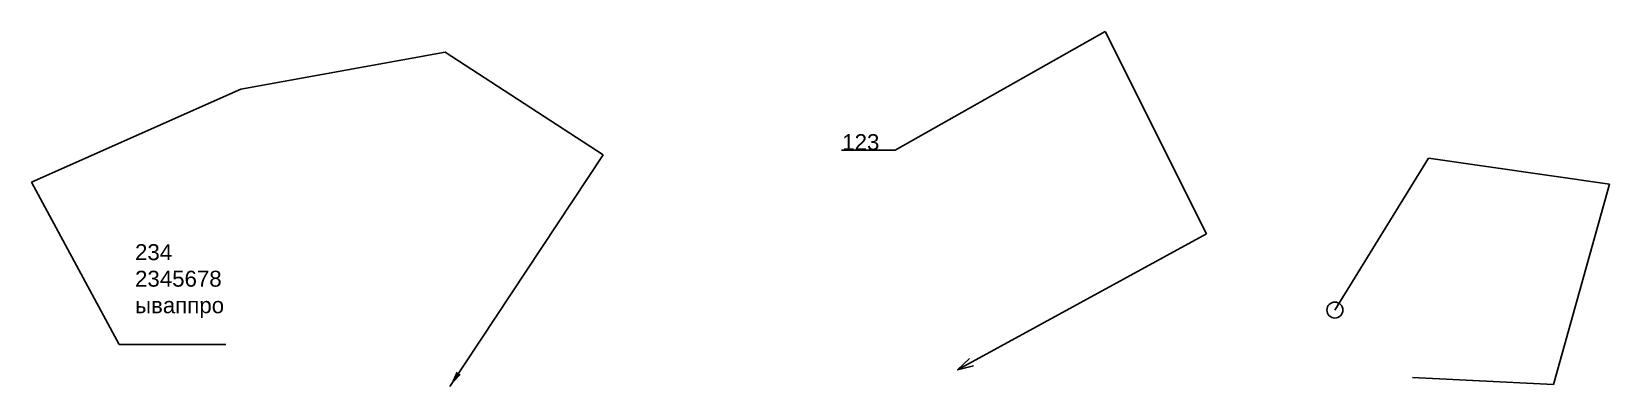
# Model space of a CAD drawing. Header units: millimetres. Extents: x 2991 to 3238, y 1708 to 1764.
import ezdxf

# ---------------------------------------------------------------- set-up
doc = ezdxf.new("R2010")
doc.units = ezdxf.units.MM
doc.styles.get("Standard").update_dxf_attribs({"font": 'arial.ttf'})
doc.dimstyles.new('dimstyle1', dxfattribs={"dimtxt": 2.5, "dimasz": 2.5, "dimexe": 1.25, "dimexo": 0.625, "dimtad": 1, "dimtxsty": 'Standard', "dimblk": 'DOT', "dimblk1": 'DOT', "dimblk2": 'OBLIQUE', "dimcen": 2.5, "dimadec": 0, "dimazin": 0, "dimtfac": 1, "dimtmove": 0, "dimatfit": 3, "dimldrblk": 'OPEN30', "dimfxl": 1, "dimarcsym": 0})
doc.dimstyles.new('ISO-25', dxfattribs={"dimtxt": 2.5, "dimasz": 2.5, "dimexe": 1.25, "dimexo": 0.625, "dimtad": 1, "dimtxsty": 'Standard', "dimcen": 2.5, "dimadec": 0, "dimazin": 0, "dimtfac": 1, "dimtmove": 0, "dimatfit": 3, "dimfxl": 1, "dimarcsym": 0})

# ---------------------------------------------------------------- blocks, each defined once
blk = doc.blocks.new('_Dot')
at = {"color": 0, "linetype": 'ByBlock', "lineweight": -2}
blk.add_line((-0.5, 0), (-1, 0), dxfattribs=at)
at = {"color": 0, "linetype": 'ByBlock', "const_width": 0.5}
blk.add_lwpolyline([(-0.25, 0, 1), (0.25, 0, 1)], format="xyb", close=True, dxfattribs=at)
blk = doc.blocks.new('_Oblique')
at = {"color": 0, "linetype": 'ByBlock', "lineweight": -2}
blk.add_line((-0.5, -0.5), (0.5, 0.5), dxfattribs=at)
blk = doc.blocks.new('_Open30')
at = {"color": 0, "linetype": 'ByBlock', "lineweight": -2}
for p, q in [((-1, 0.268), (0, 0)), ((0, 0), (-1, -0.268)), ((0, 0), (-1, 0))]:
    blk.add_line(p, q, dxfattribs=at)

msp = doc.modelspace()

# ---------------------------------------------------------------- texts
at = {"char_height": 2.5}
for s, insert, attachment_point in [('123', (3123.65, 1744.9), 9), ('234\\P2345678\\Pываппро\\P ', (3006.87, 1714.41), 7)]:
    msp.add_mtext(s, dxfattribs=dict(at, insert=insert, attachment_point=attachment_point))

# ---------------------------------------------------------------- leaders
at = {"annotation_type": 0, "has_hookline": 1}
for points, dimstyle, hookline_direction, text_width in [([(3135.92, 1710.44), (3174.97, 1731.77), (3159.08, 1763.54), (3126.15, 1744.9), (3123.65, 1744.9)], 'dimstyle1', 1, 5.29), ([(3056.26, 1707.84), (3080.33, 1744.21), (3055.53, 1760.32), (3023.45, 1754.49), (2990.64, 1739.91), (3004.37, 1714.41), (3006.87, 1714.41)], 'ISO-25', 0, 13.61)]:
    msp.add_leader(points, dimstyle=dimstyle, dxfattribs=dict(at, hookline_direction=hookline_direction, text_width=text_width))
msp.add_leader([(3195.12, 1719.83), (3209.83, 1743.69), (3238.2, 1739.56), (3229.4, 1708.16), (3207.32, 1709.24)], dimstyle='dimstyle1', override={"dimldrblk": 'DotBlank'})

doc.saveas('drawing.dxf')
